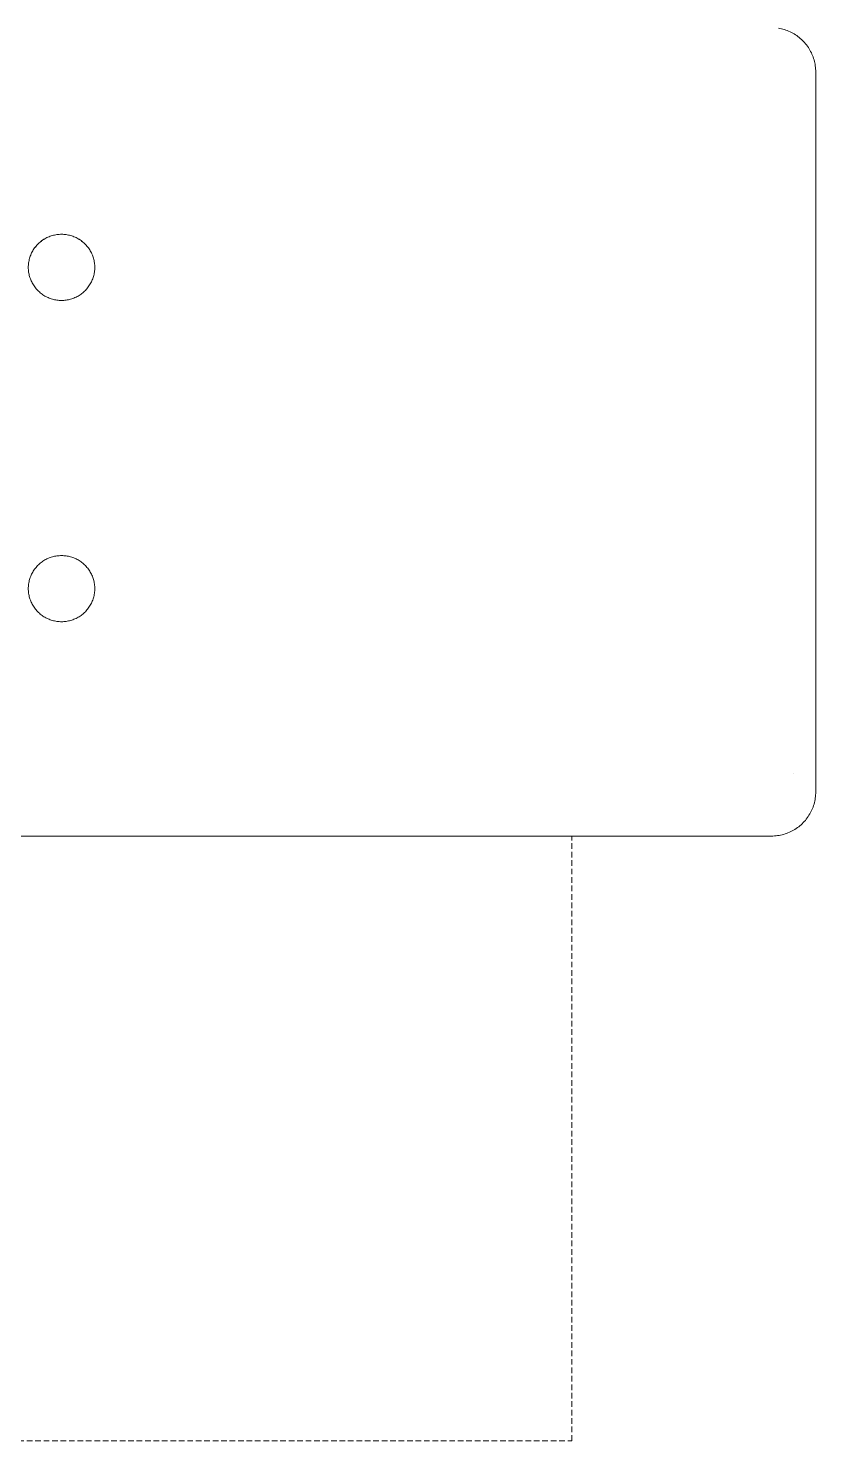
# Model space of a CAD drawing. Header units: millimetres. Extents: x -67 to 4862, y -244 to 3199.
# Drawn here: x 2285.7 to 2463.2, y 1028.8 to 1347.1 of the extents above; entities that cross this region are included whole.
import ezdxf

# ---------------------------------------------------------------- set-up
doc = ezdxf.new("R2010")
doc.units = ezdxf.units.MM
doc.linetypes.add('HIDDEN', pattern=[1.905, 1.27, -0.635])
doc.layers.add('ZANO_R', color=7, linetype='Continuous', lineweight=0)
doc.layers.add('ZANO_R_przerywana', color=7, linetype='HIDDEN', lineweight=0)

msp = doc.modelspace()

# ---------------------------------------------------------------- linework, layer by layer
at = {"layer": 'ZANO_R'}
for p, q in [((2454.76, 1347.09), (2455.09, 1347.03)), ((2455.09, 1347.03), (2455.43, 1346.96)), ((2455.43, 1346.96), (2455.76, 1346.87)), ((2455.76, 1346.87), (2456.09, 1346.78)), ((2456.09, 1346.78), (2456.42, 1346.67)), ((2456.42, 1346.67), (2456.74, 1346.56)), ((2456.74, 1346.56), (2457.06, 1346.43)), ((2457.06, 1346.43), (2457.38, 1346.29)), ((2457.38, 1346.29), (2457.69, 1346.14)), ((2457.69, 1346.14), (2457.99, 1345.98)), ((2457.99, 1345.98), (2458.29, 1345.81)), ((2458.29, 1345.81), (2458.58, 1345.63)), ((2458.58, 1345.63), (2458.87, 1345.44)), ((2458.87, 1345.44), (2459.15, 1345.24)), ((2459.15, 1345.24), (2459.42, 1345.03)), ((2459.42, 1345.03), (2459.68, 1344.81)), ((2459.68, 1344.81), (2459.94, 1344.58)), ((2459.94, 1344.58), (2460.19, 1344.35)), ((2460.19, 1344.35), (2460.43, 1344.1)), ((2460.43, 1344.1), (2460.66, 1343.85)), ((2460.66, 1343.85), (2460.88, 1343.59)), ((2460.88, 1343.59), (2461.1, 1343.32)), ((2461.1, 1343.32), (2461.3, 1343.04)), ((2461.3, 1343.04), (2461.5, 1342.76)), ((2461.5, 1342.76), (2461.68, 1342.47)), ((2461.68, 1342.47), (2461.86, 1342.18)), ((2461.86, 1342.18), (2462.02, 1341.88)), ((2462.02, 1341.88), (2462.18, 1341.57)), ((2462.18, 1341.57), (2462.32, 1341.26)), ((2462.32, 1341.26), (2462.46, 1340.94)), ((2462.46, 1340.94), (2462.58, 1340.62)), ((2462.58, 1340.62), (2462.69, 1340.29)), ((2462.69, 1340.29), (2462.79, 1339.97)), ((2462.79, 1339.97), (2462.88, 1339.63)), ((2462.88, 1339.63), (2462.95, 1339.3)), ((2462.95, 1339.3), (2463.02, 1338.96)), ((2463.02, 1338.96), (2463.07, 1338.62)), ((2463.07, 1338.62), (2463.11, 1338.28)), ((2463.11, 1338.28), (2463.14, 1337.94)), ((2463.14, 1337.94), (2463.16, 1337.6)), ((2463.16, 1337.6), (2463.17, 1337.25)), ((2463.17, 1178.49), (2463.17, 1337.25)), ((2287.96, 1298.56), (2288.15, 1298.74)), ((2287.97, 1298.57), (2288.16, 1298.74)), ((2288.15, 1298.74), (2288.35, 1298.91)), ((2288.16, 1298.74), (2288.35, 1298.91)), ((2288.35, 1298.91), (2288.56, 1299.08)), ((2288.35, 1298.91), (2288.55, 1299.07)), ((2288.55, 1299.07), (2288.76, 1299.23)), ((2288.56, 1299.08), (2288.77, 1299.23)), ((2288.76, 1299.23), (2288.98, 1299.38)), ((2288.77, 1299.23), (2288.98, 1299.38)), ((2288.98, 1299.38), (2289.2, 1299.53)), ((2288.98, 1299.38), (2289.19, 1299.52)), ((2289.19, 1299.52), (2289.42, 1299.65)), ((2289.2, 1299.53), (2289.42, 1299.66)), ((2289.42, 1299.66), (2289.65, 1299.79)), ((2289.42, 1299.65), (2289.65, 1299.78)), ((2289.65, 1299.78), (2289.88, 1299.9)), ((2289.65, 1299.79), (2289.89, 1299.9)), ((2289.88, 1299.9), (2290.12, 1300.01)), ((2289.89, 1299.9), (2290.12, 1300.01)), ((2290.12, 1300.01), (2290.36, 1300.11)), ((2290.12, 1300.01), (2290.36, 1300.11)), ((2290.36, 1300.11), (2290.61, 1300.21)), ((2290.36, 1300.11), (2290.6, 1300.2)), ((2290.6, 1300.2), (2290.85, 1300.29)), ((2290.61, 1300.21), (2290.86, 1300.29)), ((2290.85, 1300.29), (2291.1, 1300.37)), ((2290.86, 1300.29), (2291.11, 1300.37)), ((2291.1, 1300.37), (2291.35, 1300.43)), ((2291.11, 1300.37), (2291.36, 1300.44)), ((2291.35, 1300.43), (2291.61, 1300.49)), ((2291.36, 1300.44), (2291.61, 1300.49)), ((2291.61, 1300.49), (2291.87, 1300.54)), ((2291.61, 1300.49), (2291.87, 1300.54)), ((2291.87, 1300.54), (2292.13, 1300.58)), ((2291.87, 1300.54), (2292.13, 1300.58)), ((2292.13, 1300.58), (2292.38, 1300.61)), ((2292.13, 1300.58), (2292.39, 1300.61)), ((2292.38, 1300.61), (2292.65, 1300.64)), ((2292.39, 1300.61), (2292.65, 1300.64)), ((2292.65, 1300.64), (2292.91, 1300.65)), ((2292.65, 1300.64), (2292.91, 1300.65)), ((2292.91, 1300.65), (2293.17, 1300.65)), ((2292.91, 1300.65), (2293.17, 1300.65)), ((2293.17, 1300.65), (2293.43, 1300.65)), ((2293.17, 1300.65), (2293.43, 1300.65)), ((2293.43, 1300.65), (2293.69, 1300.64)), ((2293.43, 1300.65), (2293.69, 1300.64)), ((2293.69, 1300.64), (2293.95, 1300.61)), ((2293.69, 1300.64), (2293.95, 1300.61)), ((2293.95, 1300.61), (2294.21, 1300.58)), ((2293.95, 1300.61), (2294.21, 1300.58)), ((2294.21, 1300.58), (2294.47, 1300.54)), ((2294.21, 1300.58), (2294.47, 1300.54)), ((2294.47, 1300.54), (2294.73, 1300.49)), ((2294.47, 1300.54), (2294.72, 1300.49)), ((2294.72, 1300.49), (2294.98, 1300.44)), ((2294.73, 1300.49), (2294.98, 1300.43)), ((2294.98, 1300.44), (2295.23, 1300.37)), ((2294.98, 1300.43), (2295.23, 1300.37)), ((2295.23, 1300.37), (2295.48, 1300.29)), ((2295.23, 1300.37), (2295.48, 1300.29)), ((2295.48, 1300.29), (2295.73, 1300.2)), ((2295.48, 1300.29), (2295.73, 1300.21)), ((2295.73, 1300.21), (2295.97, 1300.11)), ((2295.73, 1300.2), (2295.98, 1300.11)), ((2295.97, 1300.11), (2296.21, 1300.01)), ((2295.98, 1300.11), (2296.22, 1300.01)), ((2296.21, 1300.01), (2296.45, 1299.9)), ((2296.22, 1300.01), (2296.45, 1299.9)), ((2296.45, 1299.9), (2296.69, 1299.78)), ((2296.45, 1299.9), (2296.68, 1299.79)), ((2296.68, 1299.79), (2296.91, 1299.66)), ((2296.69, 1299.78), (2296.92, 1299.65)), ((2296.91, 1299.66), (2297.14, 1299.53)), ((2296.92, 1299.65), (2297.14, 1299.52)), ((2297.14, 1299.53), (2297.36, 1299.38)), ((2297.14, 1299.52), (2297.36, 1299.38)), ((2297.36, 1299.38), (2297.58, 1299.23)), ((2297.36, 1299.38), (2297.57, 1299.23)), ((2297.57, 1299.23), (2297.78, 1299.08)), ((2297.58, 1299.23), (2297.78, 1299.07)), ((2297.78, 1299.08), (2297.98, 1298.91)), ((2297.78, 1299.07), (2297.99, 1298.91)), ((2297.98, 1298.91), (2298.18, 1298.74)), ((2297.99, 1298.91), (2298.19, 1298.74)), ((2298.18, 1298.74), (2298.37, 1298.57)), ((2298.19, 1298.74), (2298.38, 1298.56)), ((2285.96, 1295.25), (2286.04, 1295.5)), ((2285.96, 1295.23), (2286.03, 1295.49)), ((2286.03, 1295.49), (2286.12, 1295.73)), ((2286.04, 1295.5), (2286.13, 1295.75)), ((2286.12, 1295.73), (2286.21, 1295.98)), ((2286.13, 1295.75), (2286.22, 1295.99)), ((2286.21, 1295.98), (2286.31, 1296.22)), ((2286.22, 1295.99), (2286.32, 1296.23)), ((2286.31, 1296.22), (2286.43, 1296.45)), ((2286.32, 1296.23), (2286.43, 1296.47)), ((2286.43, 1296.47), (2286.55, 1296.7)), ((2286.43, 1296.45), (2286.54, 1296.69)), ((2286.54, 1296.69), (2286.67, 1296.92)), ((2286.55, 1296.7), (2286.68, 1296.93)), ((2286.67, 1296.92), (2286.81, 1297.14)), ((2286.68, 1296.93), (2286.81, 1297.15)), ((2286.81, 1297.15), (2286.96, 1297.37)), ((2286.81, 1297.14), (2286.95, 1297.36)), ((2286.95, 1297.36), (2287.1, 1297.57)), ((2286.96, 1297.37), (2287.11, 1297.58)), ((2287.1, 1297.57), (2287.26, 1297.78)), ((2287.11, 1297.58), (2287.27, 1297.79)), ((2287.26, 1297.78), (2287.42, 1297.98)), ((2287.27, 1297.79), (2287.43, 1297.99)), ((2287.42, 1297.98), (2287.59, 1298.18)), ((2287.43, 1297.99), (2287.6, 1298.19)), ((2287.59, 1298.18), (2287.77, 1298.37)), ((2287.6, 1298.19), (2287.78, 1298.38)), ((2287.77, 1298.37), (2287.96, 1298.56)), ((2287.78, 1298.38), (2287.97, 1298.57)), ((2298.37, 1298.57), (2298.56, 1298.38)), ((2298.38, 1298.56), (2298.56, 1298.37)), ((2298.56, 1298.38), (2298.73, 1298.19)), ((2298.56, 1298.37), (2298.74, 1298.18)), ((2298.73, 1298.19), (2298.91, 1297.99)), ((2298.74, 1298.18), (2298.91, 1297.98)), ((2298.91, 1297.99), (2299.07, 1297.79)), ((2298.91, 1297.98), (2299.08, 1297.78)), ((2299.07, 1297.79), (2299.23, 1297.58)), ((2299.08, 1297.78), (2299.24, 1297.57)), ((2299.23, 1297.58), (2299.38, 1297.37)), ((2299.24, 1297.57), (2299.39, 1297.36)), ((2299.38, 1297.37), (2299.52, 1297.15)), ((2299.39, 1297.36), (2299.53, 1297.14)), ((2299.52, 1297.15), (2299.66, 1296.93)), ((2299.53, 1297.14), (2299.66, 1296.92)), ((2299.66, 1296.93), (2299.78, 1296.7)), ((2299.66, 1296.92), (2299.79, 1296.69)), ((2299.78, 1296.7), (2299.9, 1296.47)), ((2299.79, 1296.69), (2299.91, 1296.45)), ((2299.9, 1296.47), (2300.01, 1296.23)), ((2299.91, 1296.45), (2300.02, 1296.22)), ((2300.01, 1296.23), (2300.12, 1295.99)), ((2300.02, 1296.22), (2300.12, 1295.98)), ((2300.12, 1295.99), (2300.21, 1295.75)), ((2300.12, 1295.98), (2300.22, 1295.73)), ((2300.21, 1295.75), (2300.3, 1295.5)), ((2300.22, 1295.73), (2300.3, 1295.49)), ((2300.3, 1295.5), (2300.37, 1295.25)), ((2300.3, 1295.49), (2300.38, 1295.23)), ((2285.67, 1293.45), (2285.69, 1293.71)), ((2285.67, 1293.19), (2285.67, 1293.45)), ((2285.67, 1292.93), (2285.67, 1293.19)), ((2285.69, 1292.67), (2285.67, 1292.93)), ((2285.69, 1293.71), (2285.71, 1293.97)), ((2285.72, 1292.41), (2285.69, 1292.67)), ((2285.71, 1293.97), (2285.74, 1294.23)), ((2285.75, 1292.15), (2285.72, 1292.41)), ((2285.74, 1294.23), (2285.78, 1294.49)), ((2285.78, 1294.49), (2285.84, 1294.74)), ((2285.84, 1294.74), (2285.89, 1295)), ((2285.87, 1294.89), (2285.91, 1295.06)), ((2285.89, 1295), (2285.96, 1295.25)), ((2285.91, 1295.06), (2285.96, 1295.23)), ((2300.37, 1295.25), (2300.44, 1295)), ((2300.38, 1295.23), (2300.43, 1295.06)), ((2300.43, 1295.06), (2300.47, 1294.89)), ((2300.44, 1295), (2300.5, 1294.74)), ((2300.5, 1294.74), (2300.55, 1294.49)), ((2300.55, 1294.49), (2300.59, 1294.23)), ((2300.59, 1294.23), (2300.63, 1293.97)), ((2300.62, 1292.41), (2300.59, 1292.15)), ((2300.65, 1292.67), (2300.62, 1292.41)), ((2300.63, 1293.97), (2300.65, 1293.71)), ((2300.65, 1293.71), (2300.66, 1293.45)), ((2300.66, 1292.93), (2300.65, 1292.67)), ((2300.66, 1293.45), (2300.67, 1293.19)), ((2300.67, 1293.19), (2300.66, 1292.93)), ((2285.79, 1291.89), (2285.75, 1292.15)), ((2285.84, 1291.64), (2285.79, 1291.89)), ((2285.9, 1291.38), (2285.84, 1291.64)), ((2285.97, 1291.13), (2285.9, 1291.38)), ((2286.05, 1290.89), (2285.97, 1291.13)), ((2286.14, 1290.64), (2286.05, 1290.89)), ((2286.23, 1290.4), (2286.14, 1290.64)), ((2286.34, 1290.16), (2286.23, 1290.4)), ((2286.45, 1289.92), (2286.34, 1290.16)), ((2286.57, 1289.69), (2286.45, 1289.92)), ((2286.69, 1289.46), (2286.57, 1289.69)), ((2286.83, 1289.24), (2286.69, 1289.46)), ((2286.97, 1289.02), (2286.83, 1289.24)), ((2299.51, 1289.24), (2299.36, 1289.02)), ((2299.64, 1289.46), (2299.51, 1289.24)), ((2299.77, 1289.69), (2299.64, 1289.46)), ((2299.89, 1289.92), (2299.77, 1289.69)), ((2300, 1290.16), (2299.89, 1289.92)), ((2300.1, 1290.4), (2300, 1290.16)), ((2300.2, 1290.64), (2300.1, 1290.4)), ((2300.29, 1290.89), (2300.2, 1290.64)), ((2300.36, 1291.13), (2300.29, 1290.89)), ((2300.43, 1291.38), (2300.36, 1291.13)), ((2300.49, 1291.64), (2300.43, 1291.38)), ((2300.54, 1291.89), (2300.49, 1291.64)), ((2300.59, 1292.15), (2300.54, 1291.89)), ((2287.12, 1288.81), (2286.97, 1289.02)), ((2287.28, 1288.6), (2287.12, 1288.81)), ((2287.45, 1288.4), (2287.28, 1288.6)), ((2287.62, 1288.21), (2287.45, 1288.4)), ((2287.8, 1288.02), (2287.62, 1288.21)), ((2287.98, 1287.83), (2287.8, 1288.02)), ((2288.17, 1287.66), (2287.98, 1287.83)), ((2288.37, 1287.49), (2288.17, 1287.66)), ((2288.57, 1287.32), (2288.37, 1287.49)), ((2288.78, 1287.17), (2288.57, 1287.32)), ((2288.99, 1287.02), (2288.78, 1287.17)), ((2289.21, 1286.88), (2288.99, 1287.02)), ((2289.44, 1286.74), (2289.21, 1286.88)), ((2289.66, 1286.62), (2289.44, 1286.74)), ((2289.9, 1286.5), (2289.66, 1286.62)), ((2290.13, 1286.39), (2289.9, 1286.5)), ((2290.37, 1286.29), (2290.13, 1286.39)), ((2290.62, 1286.2), (2290.37, 1286.29)), ((2290.86, 1286.11), (2290.62, 1286.2)), ((2291.11, 1286.04), (2290.86, 1286.11)), ((2291.36, 1285.97), (2291.11, 1286.04)), ((2291.62, 1285.91), (2291.36, 1285.97)), ((2291.87, 1285.86), (2291.62, 1285.91)), ((2294.72, 1285.91), (2294.46, 1285.86)), ((2294.97, 1285.97), (2294.72, 1285.91)), ((2295.22, 1286.04), (2294.97, 1285.97)), ((2295.47, 1286.11), (2295.22, 1286.04)), ((2295.72, 1286.2), (2295.47, 1286.11)), ((2295.96, 1286.29), (2295.72, 1286.2)), ((2296.2, 1286.39), (2295.96, 1286.29)), ((2296.44, 1286.5), (2296.2, 1286.39)), ((2296.67, 1286.62), (2296.44, 1286.5)), ((2296.9, 1286.74), (2296.67, 1286.62)), ((2297.12, 1286.88), (2296.9, 1286.74)), ((2297.34, 1287.02), (2297.12, 1286.88)), ((2297.56, 1287.17), (2297.34, 1287.02)), ((2297.76, 1287.32), (2297.56, 1287.17)), ((2297.97, 1287.49), (2297.76, 1287.32)), ((2298.17, 1287.66), (2297.97, 1287.49)), ((2298.36, 1287.83), (2298.17, 1287.66)), ((2298.54, 1288.02), (2298.36, 1287.83)), ((2298.72, 1288.21), (2298.54, 1288.02)), ((2298.89, 1288.4), (2298.72, 1288.21)), ((2299.06, 1288.6), (2298.89, 1288.4)), ((2299.21, 1288.81), (2299.06, 1288.6)), ((2299.36, 1289.02), (2299.21, 1288.81)), ((2292.13, 1285.82), (2291.87, 1285.86)), ((2292.39, 1285.79), (2292.13, 1285.82)), ((2292.65, 1285.77), (2292.39, 1285.79)), ((2292.91, 1285.75), (2292.65, 1285.77)), ((2293.17, 1285.75), (2292.91, 1285.75)), ((2293.43, 1285.75), (2293.17, 1285.75)), ((2293.69, 1285.77), (2293.43, 1285.75)), ((2293.95, 1285.79), (2293.69, 1285.77)), ((2294.21, 1285.82), (2293.95, 1285.79)), ((2294.46, 1285.86), (2294.21, 1285.82)), ((2287.27, 1225.4), (2287.43, 1225.6)), ((2287.43, 1225.6), (2287.6, 1225.8)), ((2287.6, 1225.8), (2287.78, 1225.99)), ((2287.78, 1225.99), (2287.97, 1226.17)), ((2287.97, 1226.17), (2288.16, 1226.35)), ((2288.16, 1226.35), (2288.35, 1226.52)), ((2288.35, 1226.52), (2288.56, 1226.69)), ((2288.56, 1226.69), (2288.77, 1226.84)), ((2288.77, 1226.84), (2288.98, 1226.99)), ((2288.98, 1226.99), (2289.2, 1227.13)), ((2289.2, 1227.13), (2289.42, 1227.27)), ((2289.42, 1227.27), (2289.65, 1227.39)), ((2289.65, 1227.39), (2289.89, 1227.51)), ((2289.89, 1227.51), (2290.12, 1227.62)), ((2290.12, 1227.62), (2290.36, 1227.72)), ((2290.36, 1227.72), (2290.61, 1227.82)), ((2290.61, 1227.82), (2290.86, 1227.9)), ((2290.86, 1227.9), (2291.11, 1227.98)), ((2291.11, 1227.98), (2291.36, 1228.04)), ((2291.36, 1228.04), (2291.61, 1228.1)), ((2291.61, 1228.1), (2291.87, 1228.15)), ((2291.87, 1228.15), (2292.13, 1228.19)), ((2292.13, 1228.19), (2292.39, 1228.22)), ((2292.39, 1228.22), (2292.65, 1228.24)), ((2292.65, 1228.24), (2292.91, 1228.26)), ((2292.91, 1228.26), (2293.17, 1228.26)), ((2293.17, 1228.26), (2293.43, 1228.26)), ((2293.43, 1228.26), (2293.69, 1228.24)), ((2293.69, 1228.24), (2293.95, 1228.22)), ((2293.95, 1228.22), (2294.21, 1228.19)), ((2294.21, 1228.19), (2294.47, 1228.15)), ((2294.47, 1228.15), (2294.72, 1228.1)), ((2294.72, 1228.1), (2294.98, 1228.04)), ((2294.98, 1228.04), (2295.23, 1227.98)), ((2295.23, 1227.98), (2295.48, 1227.9)), ((2295.48, 1227.9), (2295.73, 1227.82)), ((2295.73, 1227.82), (2295.97, 1227.72)), ((2295.97, 1227.72), (2296.21, 1227.62)), ((2296.21, 1227.62), (2296.45, 1227.51)), ((2296.45, 1227.51), (2296.68, 1227.39)), ((2296.68, 1227.39), (2296.91, 1227.27)), ((2296.91, 1227.27), (2297.14, 1227.13)), ((2297.14, 1227.13), (2297.36, 1226.99)), ((2297.36, 1226.99), (2297.57, 1226.84)), ((2297.57, 1226.84), (2297.78, 1226.69)), ((2297.78, 1226.69), (2297.98, 1226.52)), ((2297.98, 1226.52), (2298.18, 1226.35)), ((2298.18, 1226.35), (2298.37, 1226.17)), ((2298.37, 1226.17), (2298.56, 1225.99)), ((2298.56, 1225.99), (2298.73, 1225.8)), ((2298.73, 1225.8), (2298.91, 1225.6)), ((2298.91, 1225.6), (2299.07, 1225.4)), ((2285.78, 1222.09), (2285.84, 1222.35)), ((2285.84, 1222.35), (2285.89, 1222.61)), ((2285.87, 1222.49), (2285.91, 1222.67)), ((2285.89, 1222.61), (2285.96, 1222.86)), ((2285.91, 1222.67), (2285.96, 1222.84)), ((2285.96, 1222.86), (2286.04, 1223.11)), ((2286.04, 1223.11), (2286.13, 1223.35)), ((2286.13, 1223.35), (2286.22, 1223.6)), ((2286.22, 1223.6), (2286.32, 1223.84)), ((2286.32, 1223.84), (2286.43, 1224.07)), ((2286.43, 1224.07), (2286.55, 1224.31)), ((2286.55, 1224.31), (2286.68, 1224.53)), ((2286.68, 1224.53), (2286.81, 1224.76)), ((2286.81, 1224.76), (2286.96, 1224.98)), ((2286.96, 1224.98), (2287.11, 1225.19)), ((2287.11, 1225.19), (2287.27, 1225.4)), ((2299.07, 1225.4), (2299.23, 1225.19)), ((2299.23, 1225.19), (2299.38, 1224.98)), ((2299.38, 1224.98), (2299.52, 1224.76)), ((2299.52, 1224.76), (2299.66, 1224.53)), ((2299.66, 1224.53), (2299.78, 1224.31)), ((2299.78, 1224.31), (2299.9, 1224.07)), ((2299.9, 1224.07), (2300.01, 1223.84)), ((2300.01, 1223.84), (2300.12, 1223.6)), ((2300.12, 1223.6), (2300.21, 1223.35)), ((2300.21, 1223.35), (2300.3, 1223.11)), ((2300.3, 1223.11), (2300.37, 1222.86)), ((2300.37, 1222.86), (2300.44, 1222.61)), ((2300.38, 1222.84), (2300.43, 1222.67)), ((2300.43, 1222.67), (2300.47, 1222.49)), ((2300.44, 1222.61), (2300.5, 1222.35)), ((2300.5, 1222.35), (2300.55, 1222.09)), ((2285.67, 1221.06), (2285.69, 1221.32)), ((2285.67, 1220.8), (2285.67, 1221.06)), ((2285.67, 1220.54), (2285.67, 1220.8)), ((2285.69, 1220.28), (2285.67, 1220.54)), ((2285.69, 1221.32), (2285.71, 1221.58)), ((2285.72, 1220.02), (2285.69, 1220.28)), ((2285.71, 1221.58), (2285.74, 1221.84)), ((2285.75, 1219.76), (2285.72, 1220.02)), ((2285.74, 1221.84), (2285.78, 1222.09)), ((2285.79, 1219.5), (2285.75, 1219.76)), ((2285.84, 1219.25), (2285.79, 1219.5)), ((2285.9, 1218.99), (2285.84, 1219.25)), ((2300.49, 1219.25), (2300.43, 1218.99)), ((2300.54, 1219.5), (2300.49, 1219.25)), ((2300.59, 1219.76), (2300.54, 1219.5)), ((2300.55, 1222.09), (2300.59, 1221.84)), ((2300.59, 1221.84), (2300.63, 1221.58)), ((2300.62, 1220.02), (2300.59, 1219.76)), ((2300.65, 1220.28), (2300.62, 1220.02)), ((2300.63, 1221.58), (2300.65, 1221.32)), ((2300.65, 1221.32), (2300.66, 1221.06)), ((2300.66, 1220.54), (2300.65, 1220.28)), ((2300.66, 1221.06), (2300.67, 1220.8)), ((2300.67, 1220.8), (2300.66, 1220.54)), ((2285.97, 1218.74), (2285.9, 1218.99)), ((2286.05, 1218.49), (2285.97, 1218.74)), ((2286.14, 1218.25), (2286.05, 1218.49)), ((2286.23, 1218), (2286.14, 1218.25)), ((2286.34, 1217.77), (2286.23, 1218)), ((2286.45, 1217.53), (2286.34, 1217.77)), ((2286.57, 1217.3), (2286.45, 1217.53)), ((2286.69, 1217.07), (2286.57, 1217.3)), ((2286.83, 1216.85), (2286.69, 1217.07)), ((2286.97, 1216.63), (2286.83, 1216.85)), ((2287.12, 1216.42), (2286.97, 1216.63)), ((2287.28, 1216.21), (2287.12, 1216.42)), ((2287.45, 1216.01), (2287.28, 1216.21)), ((2287.62, 1215.81), (2287.45, 1216.01)), ((2298.89, 1216.01), (2298.72, 1215.81)), ((2299.06, 1216.21), (2298.89, 1216.01)), ((2299.21, 1216.42), (2299.06, 1216.21)), ((2299.36, 1216.63), (2299.21, 1216.42)), ((2299.51, 1216.85), (2299.36, 1216.63)), ((2299.64, 1217.07), (2299.51, 1216.85)), ((2299.77, 1217.3), (2299.64, 1217.07)), ((2299.89, 1217.53), (2299.77, 1217.3)), ((2300, 1217.77), (2299.89, 1217.53)), ((2300.1, 1218), (2300, 1217.77)), ((2300.2, 1218.25), (2300.1, 1218)), ((2300.29, 1218.49), (2300.2, 1218.25)), ((2300.36, 1218.74), (2300.29, 1218.49)), ((2300.43, 1218.99), (2300.36, 1218.74)), ((2287.8, 1215.62), (2287.62, 1215.81)), ((2287.98, 1215.44), (2287.8, 1215.62)), ((2288.17, 1215.26), (2287.98, 1215.44)), ((2288.37, 1215.09), (2288.17, 1215.26)), ((2288.57, 1214.93), (2288.37, 1215.09)), ((2288.78, 1214.78), (2288.57, 1214.93)), ((2288.99, 1214.63), (2288.78, 1214.78)), ((2289.21, 1214.49), (2288.99, 1214.63)), ((2289.44, 1214.35), (2289.21, 1214.49)), ((2289.66, 1214.23), (2289.44, 1214.35)), ((2289.9, 1214.11), (2289.66, 1214.23)), ((2290.13, 1214), (2289.9, 1214.11)), ((2290.37, 1213.9), (2290.13, 1214)), ((2290.62, 1213.81), (2290.37, 1213.9)), ((2290.86, 1213.72), (2290.62, 1213.81)), ((2291.11, 1213.65), (2290.86, 1213.72)), ((2291.36, 1213.58), (2291.11, 1213.65)), ((2291.62, 1213.52), (2291.36, 1213.58)), ((2291.87, 1213.47), (2291.62, 1213.52)), ((2292.13, 1213.43), (2291.87, 1213.47)), ((2292.39, 1213.4), (2292.13, 1213.43)), ((2292.65, 1213.38), (2292.39, 1213.4)), ((2292.91, 1213.36), (2292.65, 1213.38)), ((2293.17, 1213.36), (2292.91, 1213.36)), ((2293.43, 1213.36), (2293.17, 1213.36)), ((2293.69, 1213.38), (2293.43, 1213.36)), ((2293.95, 1213.4), (2293.69, 1213.38)), ((2294.21, 1213.43), (2293.95, 1213.4)), ((2294.46, 1213.47), (2294.21, 1213.43)), ((2294.72, 1213.52), (2294.46, 1213.47)), ((2294.97, 1213.58), (2294.72, 1213.52)), ((2295.22, 1213.65), (2294.97, 1213.58)), ((2295.47, 1213.72), (2295.22, 1213.65)), ((2295.72, 1213.81), (2295.47, 1213.72)), ((2295.96, 1213.9), (2295.72, 1213.81)), ((2296.2, 1214), (2295.96, 1213.9)), ((2296.44, 1214.11), (2296.2, 1214)), ((2296.67, 1214.23), (2296.44, 1214.11)), ((2296.9, 1214.35), (2296.67, 1214.23)), ((2297.12, 1214.49), (2296.9, 1214.35)), ((2297.34, 1214.63), (2297.12, 1214.49)), ((2297.56, 1214.78), (2297.34, 1214.63)), ((2297.76, 1214.93), (2297.56, 1214.78)), ((2297.97, 1215.09), (2297.76, 1214.93)), ((2298.17, 1215.26), (2297.97, 1215.09)), ((2298.36, 1215.44), (2298.17, 1215.26)), ((2298.54, 1215.62), (2298.36, 1215.44)), ((2298.72, 1215.81), (2298.54, 1215.62)), ((2458.17, 1179.11), (2458.17, 1179.05)), ((2463.17, 1175.02), (2463.17, 1178.49)), ((2463.16, 1174.67), (2463.14, 1174.32)), ((2463.17, 1175.02), (2463.16, 1174.67)), ((2462.56, 1171.6), (2462.43, 1171.28)), ((2462.67, 1171.93), (2462.56, 1171.6)), ((2462.78, 1172.27), (2462.67, 1171.93)), ((2462.87, 1172.6), (2462.78, 1172.27)), ((2462.95, 1172.94), (2462.87, 1172.6)), ((2463.01, 1173.28), (2462.95, 1172.94)), ((2463.07, 1173.63), (2463.01, 1173.28)), ((2463.11, 1173.97), (2463.07, 1173.63)), ((2463.14, 1174.32), (2463.11, 1173.97)), ((2460.59, 1168.34), (2460.35, 1168.09)), ((2460.82, 1168.6), (2460.59, 1168.34)), ((2461.04, 1168.87), (2460.82, 1168.6)), ((2461.25, 1169.15), (2461.04, 1168.87)), ((2461.45, 1169.44), (2461.25, 1169.15)), ((2461.64, 1169.73), (2461.45, 1169.44)), ((2461.82, 1170.03), (2461.64, 1169.73)), ((2461.99, 1170.33), (2461.82, 1170.03)), ((2462.15, 1170.64), (2461.99, 1170.33)), ((2462.3, 1170.96), (2462.15, 1170.64)), ((2462.43, 1171.28), (2462.3, 1170.96)), ((2453.17, 1165.05), (1261.17, 1165.05)), ((2453.17, 1165.05), (2108.17, 1165.05)), ((2453.52, 1165.06), (2453.17, 1165.05)), ((2453.86, 1165.08), (2453.52, 1165.06)), ((2454.21, 1165.11), (2453.86, 1165.08)), ((2454.56, 1165.15), (2454.21, 1165.11)), ((2454.9, 1165.2), (2454.56, 1165.15)), ((2455.24, 1165.27), (2454.9, 1165.2)), ((2455.58, 1165.35), (2455.24, 1165.27)), ((2455.92, 1165.44), (2455.58, 1165.35)), ((2456.25, 1165.54), (2455.92, 1165.44)), ((2456.58, 1165.65), (2456.25, 1165.54)), ((2456.91, 1165.77), (2456.58, 1165.65)), ((2457.23, 1165.91), (2456.91, 1165.77)), ((2457.55, 1166.06), (2457.23, 1165.91)), ((2457.86, 1166.21), (2457.55, 1166.06)), ((2458.16, 1166.38), (2457.86, 1166.21)), ((2458.46, 1166.56), (2458.16, 1166.38)), ((2458.75, 1166.75), (2458.46, 1166.56)), ((2459.04, 1166.95), (2458.75, 1166.75)), ((2459.32, 1167.16), (2459.04, 1166.95)), ((2459.59, 1167.38), (2459.32, 1167.16)), ((2459.85, 1167.6), (2459.59, 1167.38)), ((2460.11, 1167.84), (2459.85, 1167.6)), ((2460.35, 1168.09), (2460.11, 1167.84))]:
    msp.add_line(p, q, dxfattribs=at)
at = {"layer": 'ZANO_R_przerywana'}
for p, q in [((2408.17, 1028.8), (2408.17, 1165.05)), ((2108.17, 1028.8), (2408.17, 1028.8))]:
    msp.add_line(p, q, dxfattribs=at)

doc.saveas('drawing.dxf')
